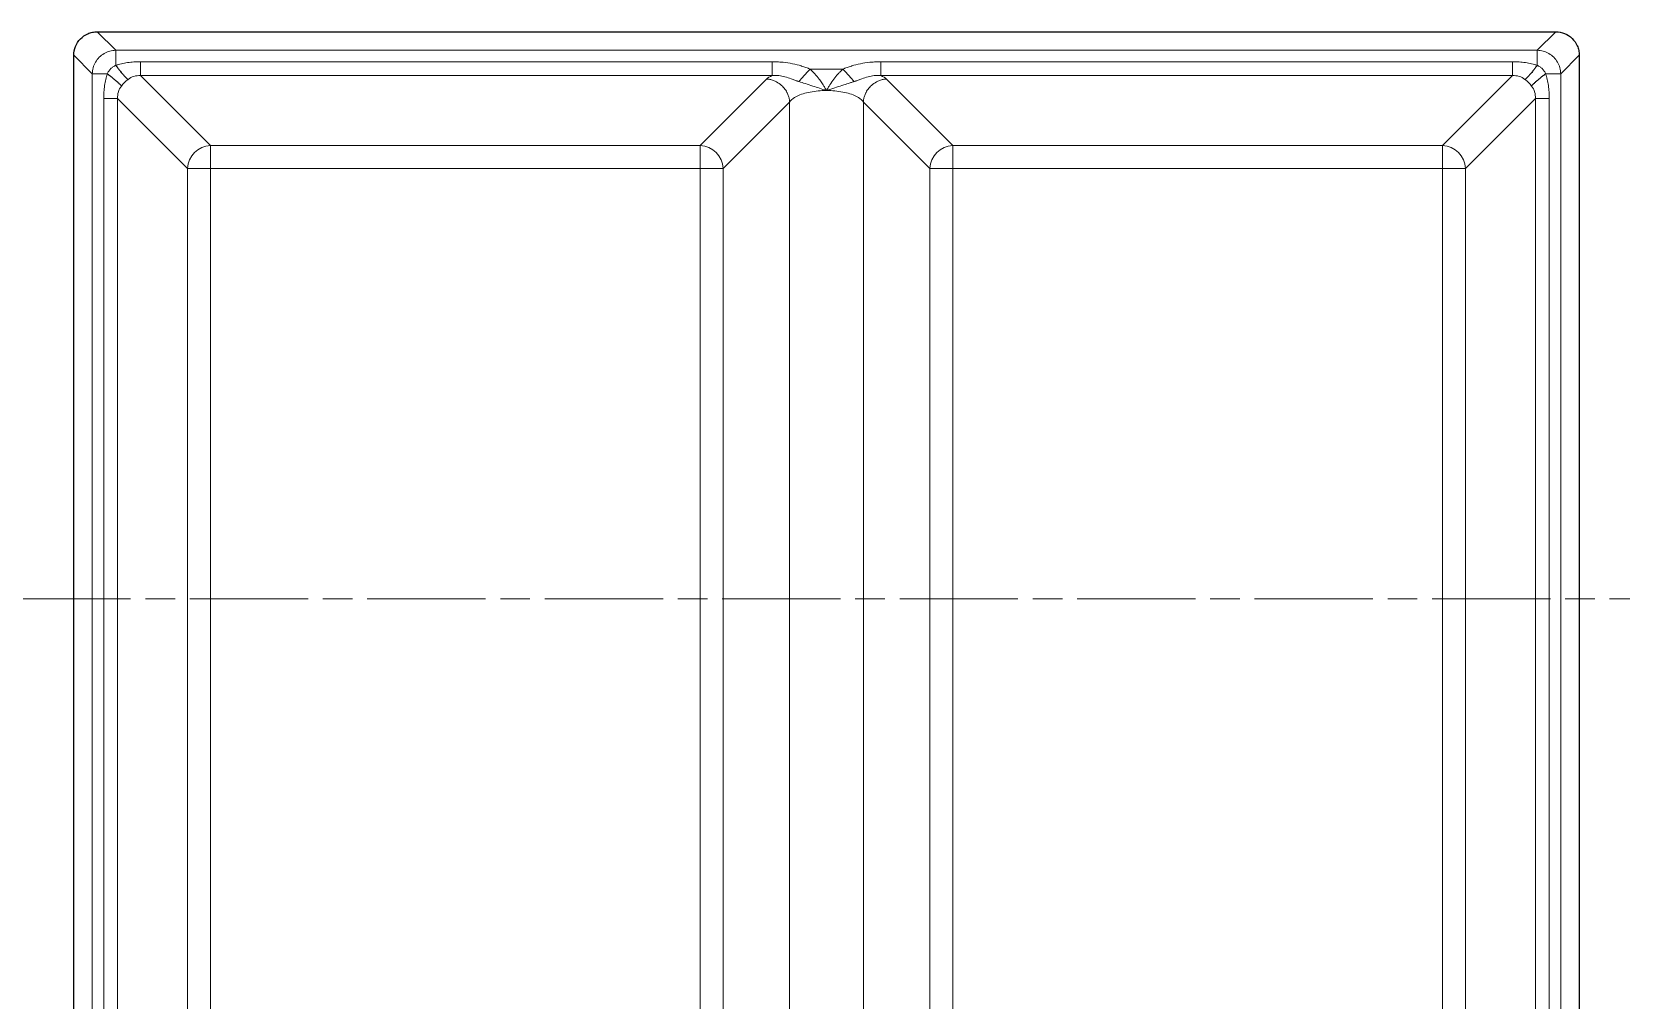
# Model space of a CAD drawing. Header units: millimetres. Extents: x 0 to 1486, y 0 to 1051.
# Drawn here: x 305.25 to 338.75, y 202.78 to 223.18 of the extents above; entities that cross this region are included whole.
import ezdxf

# ---------------------------------------------------------------- set-up
doc = ezdxf.new("R2010")
doc.units = ezdxf.units.MM
doc.header["$LTSCALE"] = 1.25
doc.linetypes.add('CHAIN', pattern=[0.3543, 0.2362, -0.0295, 0.0591, -0.0295])
doc.linetypes.add('LONG_DASH_DOTTED', pattern=[0.3001, 0.2362, -0.0295, 0.0049, -0.0295])
for name, color, linetype, lineweight, true_color in [('Schnittansichtslinien(DIN)', 7, 'LONG_DASH_DOTTED', 9, 0x262659), ('Sichtbare Kanten(DIN)', 7, 'Continuous', 25, 0x262659), ('Sichtbare tangentiale Kanten(DIN)', 7, 'Continuous', 15, 0x1a1a3e)]:
    doc.layers.add(name, color=color, linetype=linetype, lineweight=lineweight, true_color=true_color)

# ---------------------------------------------------------------- blocks, each defined once
blk = doc.blocks.new('2DTransSchnitt1')
at = {"layer": 'Schnittansichtslinien(DIN)', "linetype": 'CHAIN', "ltscale": 6.756708}
blk.add_line((118.191, 168.986), (931.317, 168.986), dxfattribs=at)

msp = doc.modelspace()

# ---------------------------------------------------------------- linework, layer by layer
at = {"layer": 'Sichtbare Kanten(DIN)'}
for p, q in [((306.6286, 223.1839), (337.3683, 223.1839)), ((306.1335, 171.809), (306.1335, 222.6887)), ((337.8635, 222.6887), (337.8635, 171.809))]:
    msp.add_line(p, q, dxfattribs=at)
for points, knots in [([(306.1335, 222.6887), (306.1335, 222.7527), (306.1459, 222.8171), (306.1937, 222.935), (306.2287, 222.9887), (306.3168, 223.0796), (306.3697, 223.1163), (306.4593, 223.1557), (306.4923, 223.1662), (306.5597, 223.1803), (306.5942, 223.1839), (306.6286, 223.1839)], [0, 0, 0, 0, 0.019193526, 0.019193526, 0.038166014, 0.038166014, 0.057250771, 0.057250771, 0.067667509, 0.067667509, 0.078108379, 0.078108379, 0.078108379, 0.078108379]), ([(337.3683, 223.1839), (337.4323, 223.1839), (337.4967, 223.1714), (337.6146, 223.1237), (337.6683, 223.0887), (337.7592, 223.0006), (337.7959, 222.9476), (337.8353, 222.858), (337.8458, 222.825), (337.8598, 222.7577), (337.8635, 222.7232), (337.8635, 222.6887)], [0, 0, 0, 0, 0.019193526, 0.019193526, 0.038166014, 0.038166014, 0.057250771, 0.057250771, 0.067667509, 0.067667509, 0.078108379, 0.078108379, 0.078108379, 0.078108379]), ([(307.0187, 222.4777), (307.0304, 222.4618), (307.042, 222.4462), (307.0536, 222.431), (307.0681, 222.4119), (307.0825, 222.3934), (307.0965, 222.3756), (307.105, 222.3649), (307.1133, 222.3546), (307.1215, 222.3445), (307.1379, 222.3243), (307.1537, 222.3054), (307.1687, 222.2881), (307.1838, 222.2708), (307.198, 222.255), (307.2112, 222.241), (307.2178, 222.234), (307.2241, 222.2275), (307.2302, 222.2215), (307.2402, 222.2114), (307.2495, 222.2026), (307.2579, 222.1953), (307.2647, 222.1894), (307.2708, 222.1845), (307.2763, 222.1805)], [-1.0769104, -1.0769104, -1.0769104, -1.0769104, -0.9572537, -0.9572537, -0.9572537, -0.8077, -0.8077, -0.8077, -0.7179403, -0.7179403, -0.7179403, -0.5384552, -0.5384552, -0.5384552, -0.3589701, -0.3589701, -0.3589701, -0.2692104, -0.2692104, -0.2692104, -0.1196567, -0.1196567, -0.1196567, 0, 0, 0, 0]), ([(336.9782, 222.4777), (336.9666, 222.4618), (336.9549, 222.4462), (336.9433, 222.431), (336.9288, 222.4119), (336.9145, 222.3934), (336.9004, 222.3756), (336.892, 222.3649), (336.8836, 222.3546), (336.8754, 222.3445), (336.859, 222.3243), (336.8432, 222.3054), (336.8282, 222.2881), (336.8131, 222.2708), (336.7989, 222.255), (336.7857, 222.241), (336.7791, 222.234), (336.7728, 222.2275), (336.7668, 222.2215), (336.7567, 222.2114), (336.7474, 222.2026), (336.739, 222.1953), (336.7323, 222.1894), (336.7261, 222.1845), (336.7206, 222.1805)], [-1.0769104, -1.0769104, -1.0769104, -1.0769104, -0.9572537, -0.9572537, -0.9572537, -0.8077, -0.8077, -0.8077, -0.7179403, -0.7179403, -0.7179403, -0.5384552, -0.5384552, -0.5384552, -0.3589701, -0.3589701, -0.3589701, -0.2692104, -0.2692104, -0.2692104, -0.1196567, -0.1196567, -0.1196567, 0, 0, 0, 0]), ([(306.8397, 222.2986), (306.8555, 222.287), (306.8711, 222.2753), (306.8864, 222.2637), (306.9054, 222.2492), (306.924, 222.2349), (306.9417, 222.2208), (306.9524, 222.2124), (306.9628, 222.204), (306.9728, 222.1958), (306.993, 222.1794), (307.0119, 222.1636), (307.0292, 222.1486), (307.0466, 222.1335), (307.0623, 222.1193), (307.0763, 222.1061), (307.0833, 222.0995), (307.0898, 222.0932), (307.0959, 222.0872), (307.1059, 222.0771), (307.1147, 222.0678), (307.122, 222.0594), (307.1279, 222.0527), (307.1328, 222.0465), (307.1368, 222.041)], [-1.0769104, -1.0769104, -1.0769104, -1.0769104, -0.9572537, -0.9572537, -0.9572537, -0.8077, -0.8077, -0.8077, -0.7179403, -0.7179403, -0.7179403, -0.5384552, -0.5384552, -0.5384552, -0.3589701, -0.3589701, -0.3589701, -0.2692104, -0.2692104, -0.2692104, -0.1196567, -0.1196567, -0.1196567, 0, 0, 0, 0]), ([(337.1573, 222.2986), (337.1414, 222.287), (337.1258, 222.2753), (337.1106, 222.2637), (337.0915, 222.2492), (337.073, 222.2349), (337.0552, 222.2208), (337.0445, 222.2124), (337.0342, 222.204), (337.0241, 222.1958), (337.0039, 222.1794), (336.985, 222.1636), (336.9677, 222.1486), (336.9504, 222.1335), (336.9346, 222.1193), (336.9206, 222.1061), (336.9136, 222.0995), (336.9071, 222.0932), (336.9011, 222.0872), (336.891, 222.0771), (336.8822, 222.0678), (336.8749, 222.0594), (336.869, 222.0527), (336.8641, 222.0465), (336.8601, 222.041)], [-1.0769104, -1.0769104, -1.0769104, -1.0769104, -0.9572537, -0.9572537, -0.9572537, -0.8077, -0.8077, -0.8077, -0.7179403, -0.7179403, -0.7179403, -0.5384552, -0.5384552, -0.5384552, -0.3589701, -0.3589701, -0.3589701, -0.2692104, -0.2692104, -0.2692104, -0.1196567, -0.1196567, -0.1196567, 0, 0, 0, 0])]:
    msp.add_open_spline(points, degree=3, knots=knots, dxfattribs=at)
at = {"layer": 'Sichtbare tangentiale Kanten(DIN)'}
for p, q in [((306.6286, 223.1839), (307.0187, 222.7938)), ((337.3683, 223.1839), (336.9782, 222.7938)), ((307.0187, 222.7938), (336.9782, 222.7938)), ((306.1335, 222.6887), (306.5236, 222.2986)), ((307.5416, 222.5529), (307.5416, 222.2613)), ((307.5416, 222.5529), (320.85, 222.5529)), ((320.85, 222.2613), (320.85, 222.5529)), ((323.147, 222.5529), (323.147, 222.2613)), ((323.147, 222.5529), (336.4553, 222.5529)), ((336.4553, 222.2613), (336.4553, 222.5529)), ((337.8635, 222.6887), (337.4734, 222.2986)), ((306.8397, 222.2986), (306.5236, 222.2986)), ((306.5236, 172.1991), (306.5236, 222.2986)), ((307.5416, 222.2613), (320.85, 222.2613)), ((307.5416, 222.2613), (309.0126, 220.7903)), ((319.3365, 220.7903), (320.7361, 222.188)), ((321.651, 222.3977), (322.3458, 222.3977)), ((323.147, 222.2613), (336.4553, 222.2613)), ((324.6604, 220.7903), (323.2608, 222.188)), ((336.4553, 222.2613), (334.9843, 220.7903)), ((337.4734, 222.2986), (337.4734, 172.1991)), ((306.7644, 221.7758), (307.056, 221.7758)), ((306.7644, 221.7758), (306.7644, 172.722)), ((307.056, 221.7758), (307.056, 172.722)), ((307.056, 221.7758), (308.5271, 220.3047)), ((336.9409, 221.7758), (335.4699, 220.3047)), ((337.2325, 221.7758), (336.9409, 221.7758)), ((336.9409, 221.7758), (336.9409, 172.722)), ((337.2325, 221.7758), (337.2325, 172.722)), ((319.8221, 220.3047), (321.2216, 221.7024)), ((321.2216, 221.7024), (321.2216, 172.7953)), ((324.1749, 220.3047), (322.7753, 221.7024)), ((322.7753, 221.7024), (322.7753, 172.7953)), ((309.0126, 220.7903), (319.3365, 220.7903)), ((309.0126, 220.3047), (309.0126, 220.7903)), ((319.3365, 220.7903), (319.3365, 220.3047)), ((324.6604, 220.7903), (334.9843, 220.7903)), ((324.6604, 220.3047), (324.6604, 220.7903)), ((334.9843, 220.7903), (334.9843, 220.3047)), ((308.5271, 174.193), (308.5271, 220.3047)), ((309.0126, 220.3047), (308.5271, 220.3047)), ((309.0126, 174.193), (309.0126, 220.3047)), ((309.0126, 220.3047), (319.3365, 220.3047)), ((319.8221, 220.3047), (319.3365, 220.3047)), ((319.3365, 220.3047), (319.3365, 174.193)), ((319.8221, 220.3047), (319.8221, 174.193)), ((324.6604, 220.3047), (324.1749, 220.3047)), ((324.1749, 220.3047), (324.1749, 174.193)), ((324.6604, 220.3047), (334.9843, 220.3047)), ((324.6604, 220.3047), (324.6604, 174.193)), ((335.4699, 220.3047), (334.9843, 220.3047)), ((334.9843, 220.3047), (334.9843, 174.193)), ((335.4699, 220.3047), (335.4699, 174.193))]:
    msp.add_line(p, q, dxfattribs=at)
for centre, major_axis, ratio, start_param, end_param in [((321.7928, 222.1295), (1.094, 0.0179), 0.2634519, 2.6053414, 2.8754525), ((321.6511, 222.3977), (-0.3343, -0.3717), 0.0000692, 4.7125872, 5.493443), ((322.3457, 222.3976), (-0.3344, 0.3717), 0.0000692, 3.9311733, 4.7123471), ((322.2041, 222.1295), (1.094, -0.0179), 0.2634519, 0.2661401, 0.5362513), ((309.0126, 220.3047), (0.3536, 0.3536), 0.9446321, 0.8138776, 2.327715), ((319.3365, 220.3047), (-0.3533, 0.3538), 0.9445654, 3.9561594, 5.4699263), ((324.6604, 220.3047), (-0.3533, -0.3538), 0.9445654, 3.9548516, 5.4686186), ((334.9843, 220.3047), (-0.3536, 0.3536), 0.9446321, 3.9554703, 5.4693077)]:
    msp.add_ellipse(centre, major_axis=major_axis, ratio=ratio, start_param=start_param, end_param=end_param, dxfattribs=at)
for points in [[(306.5236, 222.2986), (306.5249, 222.3843), (306.5728, 222.5554), (306.7619, 222.7445), (306.933, 222.7924), (307.0187, 222.7938)], [(337.4734, 222.2986), (337.472, 222.3843), (337.4241, 222.5554), (337.235, 222.7445), (337.0639, 222.7924), (336.9782, 222.7938)]]:
    msp.add_open_spline(points, degree=3, dxfattribs=at)
for points, knots in [([(307.0187, 222.7938), (307.0187, 222.7872), (307.0187, 222.7568), (307.0187, 222.6657), (307.0187, 222.5643), (307.0187, 222.4981), (307.0187, 222.4777)], [0, 0, 0, 0, 0.14235484, 0.28470968, 0.42706452, 0.48919907, 0.48919907, 0.48919907, 0.48919907]), ([(336.9782, 222.4777), (336.9782, 222.4981), (336.9782, 222.5643), (336.9782, 222.6657), (336.9782, 222.7568), (336.9782, 222.7872), (336.9782, 222.7938)], [-0.48919907, -0.48919907, -0.48919907, -0.48919907, -0.42706452, -0.28470968, -0.14235484, 0, 0, 0, 0]), ([(306.8397, 222.2986), (306.848, 222.3157), (306.8669, 222.3511), (306.9079, 222.4041), (306.9626, 222.4484), (306.9996, 222.4683), (307.0187, 222.4777)], [0, 0, 0, 0, 0.06385433, 0.1271103, 0.18750841, 0.25908506, 0.25908506, 0.25908506, 0.25908506]), ([(307.5416, 222.5529), (307.5299, 222.5528), (307.5182, 222.5528), (307.5065, 222.5526), (307.4948, 222.5524), (307.4831, 222.5521), (307.4715, 222.5516), (307.4482, 222.5508), (307.425, 222.5496), (307.4019, 222.548), (307.3559, 222.5448), (307.3105, 222.5399), (307.2664, 222.5335), (307.2221, 222.5271), (307.1791, 222.5191), (307.1377, 222.5097), (307.117, 222.505), (307.0968, 222.5), (307.0769, 222.4946), (307.067, 222.492), (307.0572, 222.4892), (307.0475, 222.4864), (307.0378, 222.4835), (307.0282, 222.4806), (307.0187, 222.4777)], [0, 0, 0, 0, 0.03321382, 0.03321382, 0.03321382, 0.06641125, 0.06641125, 0.06641125, 0.13277377, 0.13277377, 0.13277377, 0.26517816, 0.26517816, 0.26517816, 0.3981672, 0.3981672, 0.3981672, 0.46455773, 0.46455773, 0.46455773, 0.4977404, 0.4977404, 0.4977404, 0.53089995, 0.53089995, 0.53089995, 0.53089995]), ([(321.651, 222.3977), (321.644, 222.4005), (321.637, 222.4032), (321.63, 222.406), (321.623, 222.4087), (321.616, 222.4115), (321.6089, 222.4142), (321.5948, 222.4197), (321.5805, 222.4251), (321.566, 222.4304), (321.5372, 222.441), (321.5077, 222.4512), (321.4774, 222.4609), (321.4741, 222.4619), (321.4708, 222.463), (321.4674, 222.464), (321.4092, 222.4822), (321.3478, 222.4982), (321.2833, 222.5113), (321.2204, 222.5241), (321.1546, 222.5341), (321.087, 222.541), (321.0824, 222.5415), (321.0777, 222.542), (321.073, 222.5424), (321.0365, 222.5459), (320.9995, 222.5485), (320.9622, 222.5503), (320.9436, 222.5512), (320.9249, 222.5518), (320.9062, 222.5522), (320.8875, 222.5526), (320.8687, 222.5527), (320.85, 222.5529)], [0, 0, 0, 0, 0.02582867, 0.02582867, 0.02582867, 0.05159429, 0.05159429, 0.05159429, 0.10298265, 0.10298265, 0.10298265, 0.20556131, 0.20556131, 0.20556131, 0.21674073, 0.21674073, 0.21674073, 0.4126769, 0.4126769, 0.4126769, 0.60355799, 0.60355799, 0.60355799, 0.61667445, 0.61667445, 0.61667445, 0.71946381, 0.71946381, 0.71946381, 0.77085238, 0.77085238, 0.77085238, 0.82223246, 0.82223246, 0.82223246, 0.82223246]), ([(322.3458, 222.3977), (322.3528, 222.4005), (322.3597, 222.4032), (322.3667, 222.406), (322.3737, 222.4087), (322.3808, 222.4115), (322.3879, 222.4142), (322.402, 222.4197), (322.4163, 222.4251), (322.4308, 222.4304), (322.4596, 222.441), (322.4892, 222.4512), (322.5195, 222.4609), (322.5228, 222.4619), (322.5261, 222.4629), (322.5294, 222.464), (322.5876, 222.4821), (322.649, 222.4982), (322.7135, 222.5113), (322.7764, 222.5241), (322.8422, 222.5341), (322.9098, 222.541), (322.9145, 222.5415), (322.9192, 222.542), (322.9238, 222.5424), (322.9604, 222.5459), (322.9974, 222.5485), (323.0347, 222.5503), (323.0533, 222.5512), (323.072, 222.5518), (323.0907, 222.5522), (323.1095, 222.5526), (323.1282, 222.5527), (323.147, 222.5529)], [0, 0, 0, 0, 0.02583351, 0.02583351, 0.02583351, 0.05160361, 0.05160361, 0.05160361, 0.10300036, 0.10300036, 0.10300036, 0.20559562, 0.20559562, 0.20559562, 0.21673382, 0.21673382, 0.21673382, 0.41266739, 0.41266739, 0.41266739, 0.60358148, 0.60358148, 0.60358148, 0.61677746, 0.61677746, 0.61677746, 0.71958411, 0.71958411, 0.71958411, 0.77098124, 0.77098124, 0.77098124, 0.82236981, 0.82236981, 0.82236981, 0.82236981]), ([(336.4553, 222.5529), (336.4671, 222.5528), (336.4787, 222.5528), (336.4904, 222.5526), (336.5021, 222.5524), (336.5138, 222.5521), (336.5254, 222.5516), (336.5487, 222.5508), (336.572, 222.5496), (336.595, 222.548), (336.6411, 222.5448), (336.6865, 222.5399), (336.7305, 222.5335), (336.7748, 222.5271), (336.8178, 222.5191), (336.8592, 222.5097), (336.8799, 222.505), (336.9001, 222.5), (336.92, 222.4946), (336.9299, 222.492), (336.9397, 222.4892), (336.9494, 222.4864), (336.9591, 222.4835), (336.9687, 222.4806), (336.9782, 222.4777)], [0, 0, 0, 0, 0.03321382, 0.03321382, 0.03321382, 0.06641125, 0.06641125, 0.06641125, 0.13277377, 0.13277377, 0.13277377, 0.26517816, 0.26517816, 0.26517816, 0.3981672, 0.3981672, 0.3981672, 0.46455773, 0.46455773, 0.46455773, 0.4977404, 0.4977404, 0.4977404, 0.53089995, 0.53089995, 0.53089995, 0.53089995]), ([(337.1573, 222.2986), (337.1489, 222.3157), (337.13, 222.3511), (337.089, 222.4041), (337.0344, 222.4484), (336.9973, 222.4683), (336.9782, 222.4777)], [0, 0, 0, 0, 0.06385433, 0.1271103, 0.18750841, 0.25908506, 0.25908506, 0.25908506, 0.25908506]), ([(306.7644, 221.7758), (306.7645, 221.7875), (306.7646, 221.7991), (306.7648, 221.8108), (306.7649, 221.8225), (306.7653, 221.8342), (306.7657, 221.8458), (306.7665, 221.8691), (306.7677, 221.8924), (306.7693, 221.9154), (306.7726, 221.9615), (306.7774, 222.0069), (306.7838, 222.0509), (306.7902, 222.0952), (306.7982, 222.1382), (306.8076, 222.1796), (306.8123, 222.2003), (306.8174, 222.2205), (306.8227, 222.2404), (306.8254, 222.2503), (306.8281, 222.2601), (306.8309, 222.2698), (306.8338, 222.2795), (306.8367, 222.2891), (306.8397, 222.2986)], [0, 0, 0, 0, 0.03321382, 0.03321382, 0.03321382, 0.06641125, 0.06641125, 0.06641125, 0.13277377, 0.13277377, 0.13277377, 0.26517816, 0.26517816, 0.26517816, 0.3981672, 0.3981672, 0.3981672, 0.46455773, 0.46455773, 0.46455773, 0.4977404, 0.4977404, 0.4977404, 0.53089997, 0.53089997, 0.53089997, 0.53089997]), ([(307.1368, 222.041), (307.1559, 222.0669), (307.1986, 222.1178), (307.2494, 222.1607), (307.2763, 222.1805)], [0, 0, 0, 0, 0.09759049, 0.19891575, 0.19891575, 0.19891575, 0.19891575]), ([(307.5416, 222.2613), (307.4923, 222.2638), (307.396, 222.2519), (307.3137, 222.2079), (307.2763, 222.1805)], [0, 0, 0, 0, 0.14249094, 0.285274, 0.285274, 0.285274, 0.285274]), ([(320.7361, 222.188), (320.7478, 222.1873), (320.7594, 222.1862), (320.7711, 222.1847), (320.7944, 222.1817), (320.8176, 222.177), (320.8404, 222.1707), (320.8661, 222.1636), (320.8913, 222.1545), (320.9158, 222.1434), (320.9565, 222.1249), (320.995, 222.101), (321.0299, 222.0726), (321.0439, 222.0612), (321.0573, 222.0491), (321.07, 222.0364), (321.0828, 222.0236), (321.0948, 222.0102), (321.1062, 221.9963), (321.1289, 221.9683), (321.1488, 221.9381), (321.1653, 221.9063), (321.1694, 221.8983), (321.1733, 221.8903), (321.177, 221.8821), (321.1881, 221.8577), (321.1972, 221.8324), (321.2043, 221.8068), (321.2106, 221.7839), (321.2153, 221.7608), (321.2183, 221.7374), (321.2198, 221.7258), (321.2209, 221.7141), (321.2216, 221.7024)], [-1.5137969, -1.5137969, -1.5137969, -1.5137969, -1.4417114, -1.4417114, -1.4417114, -1.2975402, -1.2975402, -1.2975402, -1.1353545, -1.1353545, -1.1353545, -0.8650268, -0.8650268, -0.8650268, -0.7568985, -0.7568985, -0.7568985, -0.6487701, -0.6487701, -0.6487701, -0.4325134, -0.4325134, -0.4325134, -0.3784425, -0.3784425, -0.3784425, -0.2162567, -0.2162567, -0.2162567, -0.0720856, -0.0720856, -0.0720856, 0, 0, 0, 0]), ([(321.4157, 222.136), (321.4084, 222.1384), (321.4012, 222.1408), (321.3941, 222.1431), (321.3871, 222.1455), (321.3801, 222.1479), (321.3734, 222.1503), (321.3598, 222.155), (321.3467, 222.1597), (321.3339, 222.1644), (321.3057, 222.1748), (321.2793, 222.1849), (321.2534, 222.1943), (321.2088, 222.2106), (321.166, 222.225), (321.1228, 222.2362), (321.0808, 222.2472), (321.0386, 222.2551), (320.996, 222.2596), (320.9702, 222.2623), (320.9443, 222.2637), (320.9184, 222.2639), (320.907, 222.264), (320.8955, 222.2638), (320.8841, 222.2634), (320.8727, 222.2629), (320.8613, 222.2621), (320.85, 222.2613)], [0, 0, 0, 0, 0.01897293, 0.01897293, 0.01897293, 0.03796717, 0.03796717, 0.03796717, 0.0760056, 0.0760056, 0.0760056, 0.16042953, 0.16042953, 0.16042953, 0.30545971, 0.30545971, 0.30545971, 0.44674817, 0.44674817, 0.44674817, 0.53248555, 0.53248555, 0.53248555, 0.57052339, 0.57052339, 0.57052339, 0.60860904, 0.60860904, 0.60860904, 0.60860904]), ([(321.9985, 221.9455), (321.8964, 221.9812), (321.7328, 222.0323), (321.5494, 222.0919), (321.4587, 222.1221), (321.4157, 222.136)], [0, 0, 0, 0, 0.26896939, 0.45156772, 0.63416606, 0.63416606, 0.63416606, 0.63416606]), ([(321.9985, 221.9455), (321.9928, 221.956), (321.987, 221.9664), (321.981, 221.9767), (321.9751, 221.9871), (321.969, 221.9973), (321.9629, 222.0076), (321.9506, 222.028), (321.9381, 222.0483), (321.9253, 222.0685), (321.9076, 222.0966), (321.8894, 222.1246), (321.87, 222.1515), (321.8615, 222.1633), (321.8528, 222.175), (321.8441, 222.1865), (321.8151, 222.2246), (321.7846, 222.2614), (321.7524, 222.2967), (321.7363, 222.3144), (321.7198, 222.3316), (321.7029, 222.3485), (321.6945, 222.3569), (321.686, 222.3652), (321.6773, 222.3734), (321.6686, 222.3816), (321.6598, 222.3896), (321.651, 222.3977)], [0, 0, 0, 0, 0.03587341, 0.03587341, 0.03587341, 0.0717053, 0.0717053, 0.0717053, 0.1433193, 0.1433193, 0.1433193, 0.24303135, 0.24303135, 0.24303135, 0.28653169, 0.28653169, 0.28653169, 0.42986377, 0.42986377, 0.42986377, 0.50150274, 0.50150274, 0.50150274, 0.53727845, 0.53727845, 0.53727845, 0.57301031, 0.57301031, 0.57301031, 0.57301031]), ([(322.3458, 222.3977), (322.337, 222.3896), (322.3282, 222.3816), (322.3195, 222.3734), (322.3108, 222.3652), (322.3023, 222.3569), (322.2938, 222.3484), (322.2769, 222.3316), (322.2604, 222.3143), (322.2444, 222.2967), (322.2111, 222.2601), (322.1796, 222.222), (322.1498, 222.1825), (322.122, 222.1457), (322.0966, 222.1071), (322.0719, 222.0683), (322.059, 222.0482), (322.0464, 222.0279), (322.0341, 222.0075), (322.0279, 221.9973), (322.0218, 221.987), (322.0159, 221.9767), (322.0099, 221.9664), (322.0042, 221.956), (321.9985, 221.9455)], [0, 0, 0, 0, 0.03572786, 0.03572786, 0.03572786, 0.07149696, 0.07149696, 0.07149696, 0.14312065, 0.14312065, 0.14312065, 0.29141532, 0.29141532, 0.29141532, 0.4296401, 0.4296401, 0.4296401, 0.50120872, 0.50120872, 0.50120872, 0.53702595, 0.53702595, 0.53702595, 0.57289689, 0.57289689, 0.57289689, 0.57289689]), ([(322.5812, 222.136), (322.5719, 222.1329), (322.5624, 222.1299), (322.5529, 222.1268), (322.5433, 222.1237), (322.5336, 222.1205), (322.5238, 222.1173), (322.5042, 222.1108), (322.484, 222.1042), (322.4631, 222.0973), (322.42, 222.0831), (322.3738, 222.0679), (322.3234, 222.0518), (322.2764, 222.0367), (322.2257, 222.0208), (322.1723, 222.0036), (322.1446, 221.9947), (322.1162, 221.9854), (322.0871, 221.9757), (322.0727, 221.9709), (322.058, 221.966), (322.0432, 221.9609), (322.0284, 221.9559), (322.0134, 221.9507), (321.9985, 221.9455)], [0, 0, 0, 0, 0.0397614, 0.0397614, 0.0397614, 0.07945706, 0.07945706, 0.07945706, 0.15871475, 0.15871475, 0.15871475, 0.32258972, 0.32258972, 0.32258972, 0.47589741, 0.47589741, 0.47589741, 0.55516807, 0.55516807, 0.55516807, 0.59470835, 0.59470835, 0.59470835, 0.63418302, 0.63418302, 0.63418302, 0.63418302]), ([(322.5812, 222.136), (322.5885, 222.1383), (322.5957, 222.1407), (322.6028, 222.1431), (322.6099, 222.1455), (322.6168, 222.1478), (322.6236, 222.1502), (322.6372, 222.155), (322.6503, 222.1597), (322.663, 222.1644), (322.6912, 222.1747), (322.7176, 222.1848), (322.7435, 222.1943), (322.788, 222.2106), (322.8309, 222.225), (322.874, 222.2362), (322.916, 222.2472), (322.9583, 222.2551), (323.0008, 222.2596), (323.0267, 222.2623), (323.0526, 222.2637), (323.0785, 222.2639), (323.0899, 222.264), (323.1014, 222.2638), (323.1128, 222.2634), (323.1242, 222.2629), (323.1356, 222.2621), (323.147, 222.2613)], [0, 0, 0, 0, 0.01897228, 0.01897228, 0.01897228, 0.03796594, 0.03796594, 0.03796594, 0.07600353, 0.07600353, 0.07600353, 0.16039524, 0.16039524, 0.16039524, 0.30539712, 0.30539712, 0.30539712, 0.44668431, 0.44668431, 0.44668431, 0.53247752, 0.53247752, 0.53247752, 0.57051482, 0.57051482, 0.57051482, 0.60860001, 0.60860001, 0.60860001, 0.60860001]), ([(322.7753, 221.7024), (322.776, 221.7141), (322.7771, 221.7258), (322.7786, 221.7374), (322.7816, 221.7608), (322.7863, 221.7839), (322.7926, 221.8068), (322.7997, 221.8324), (322.8088, 221.8577), (322.8199, 221.8821), (322.8236, 221.8903), (322.8275, 221.8983), (322.8316, 221.9063), (322.8481, 221.9381), (322.868, 221.9683), (322.8907, 221.9963), (322.9021, 222.0102), (322.9142, 222.0236), (322.9269, 222.0364), (322.9396, 222.0491), (322.953, 222.0612), (322.967, 222.0726), (323.0019, 222.101), (323.0404, 222.1249), (323.0812, 222.1434), (323.1056, 222.1545), (323.1308, 222.1636), (323.1565, 222.1707), (323.1793, 222.177), (323.2025, 222.1817), (323.2258, 222.1847), (323.2375, 222.1862), (323.2492, 222.1873), (323.2608, 222.188)], [-1.5137969, -1.5137969, -1.5137969, -1.5137969, -1.4417114, -1.4417114, -1.4417114, -1.2975402, -1.2975402, -1.2975402, -1.1353545, -1.1353545, -1.1353545, -1.0812835, -1.0812835, -1.0812835, -0.8650268, -0.8650268, -0.8650268, -0.7568985, -0.7568985, -0.7568985, -0.6487701, -0.6487701, -0.6487701, -0.3784425, -0.3784425, -0.3784425, -0.2162567, -0.2162567, -0.2162567, -0.0720856, -0.0720856, -0.0720856, 0, 0, 0, 0]), ([(336.4553, 222.2613), (336.5046, 222.2638), (336.6009, 222.2519), (336.6832, 222.2079), (336.7206, 222.1805)], [0, 0, 0, 0, 0.14249094, 0.285274, 0.285274, 0.285274, 0.285274]), ([(336.8601, 222.041), (336.841, 222.0669), (336.7983, 222.1178), (336.7475, 222.1607), (336.7206, 222.1805)], [0, 0, 0, 0, 0.09759049, 0.19891575, 0.19891575, 0.19891575, 0.19891575]), ([(337.2325, 221.7758), (337.2324, 221.7875), (337.2324, 221.7991), (337.2322, 221.8108), (337.232, 221.8225), (337.2317, 221.8342), (337.2312, 221.8458), (337.2304, 221.8691), (337.2292, 221.8924), (337.2276, 221.9154), (337.2244, 221.9615), (337.2195, 222.0069), (337.2131, 222.0509), (337.2067, 222.0952), (337.1987, 222.1382), (337.1893, 222.1796), (337.1846, 222.2003), (337.1796, 222.2205), (337.1742, 222.2404), (337.1716, 222.2503), (337.1688, 222.2601), (337.166, 222.2698), (337.1631, 222.2795), (337.1602, 222.2891), (337.1573, 222.2986)], [0, 0, 0, 0, 0.03321382, 0.03321382, 0.03321382, 0.06641125, 0.06641125, 0.06641125, 0.13277377, 0.13277377, 0.13277377, 0.26517816, 0.26517816, 0.26517816, 0.3981672, 0.3981672, 0.3981672, 0.46455773, 0.46455773, 0.46455773, 0.4977404, 0.4977404, 0.4977404, 0.53089997, 0.53089997, 0.53089997, 0.53089997]), ([(337.4734, 222.2986), (337.4708, 222.2986), (337.467, 222.2986), (337.4621, 222.2986), (337.4552, 222.2986), (337.4461, 222.2986), (337.4348, 222.2986), (337.4298, 222.2986), (337.4243, 222.2986), (337.4184, 222.2986), (337.4016, 222.2986), (337.3816, 222.2986), (337.3588, 222.2986), (337.3428, 222.2986), (337.3253, 222.2986), (337.3068, 222.2986), (337.2899, 222.2986), (337.272, 222.2986), (337.2533, 222.2986), (337.2392, 222.2986), (337.2247, 222.2986), (337.2099, 222.2986), (337.1927, 222.2986), (337.1751, 222.2986), (337.1573, 222.2986)], [0, 0, 0, 0, 0.1366456, 0.1366456, 0.1366456, 0.3250932, 0.3250932, 0.3250932, 0.4099368, 0.4099368, 0.4099368, 0.6502295, 0.6502295, 0.6502295, 0.8198736, 0.8198736, 0.8198736, 0.9753762, 0.9753762, 0.9753762, 1.0931648, 1.0931648, 1.0931648, 1.2298104, 1.2298104, 1.2298104, 1.2298104]), ([(307.056, 221.7758), (307.0535, 221.825), (307.0655, 221.9213), (307.1094, 222.0036), (307.1368, 222.041)], [0, 0, 0, 0, 0.14249094, 0.285274, 0.285274, 0.285274, 0.285274]), ([(321.2216, 221.7024), (321.2428, 221.7368), (321.2785, 221.7697), (321.3265, 221.7994), (321.3425, 221.8093), (321.3598, 221.8189), (321.3785, 221.828), (321.4158, 221.8463), (321.4583, 221.8629), (321.5049, 221.8775), (321.5515, 221.892), (321.6023, 221.9045), (321.6557, 221.9146), (321.7625, 221.9348), (321.8803, 221.9455), (321.9985, 221.9455)], [-3.6908115, -3.6908115, -3.6908115, -3.6908115, -3.4165011, -3.4165011, -3.4165011, -3.3249583, -3.3249583, -3.3249583, -3.1418909, -3.1418909, -3.1418909, -2.9591052, -2.9591052, -2.9591052, -2.5932521, -2.5932521, -2.5932521, -2.5932521]), ([(321.9985, 221.9455), (322.1166, 221.9455), (322.2344, 221.9348), (322.3412, 221.9146), (322.3946, 221.9045), (322.4454, 221.892), (322.492, 221.8775), (322.5387, 221.8629), (322.5811, 221.8463), (322.6184, 221.828), (322.6371, 221.8189), (322.6544, 221.8093), (322.6704, 221.7994), (322.7184, 221.7697), (322.7541, 221.7368), (322.7753, 221.7024)], [-2.5932521, -2.5932521, -2.5932521, -2.5932521, -2.2273989, -2.2273989, -2.2273989, -2.0446132, -2.0446132, -2.0446132, -1.8615458, -1.8615458, -1.8615458, -1.770003, -1.770003, -1.770003, -1.4956926, -1.4956926, -1.4956926, -1.4956926]), ([(336.9409, 221.7758), (336.9434, 221.825), (336.9315, 221.9213), (336.8875, 222.0036), (336.8601, 222.041)], [0, 0, 0, 0, 0.14249094, 0.285274, 0.285274, 0.285274, 0.285274])]:
    msp.add_open_spline(points, degree=3, knots=knots, dxfattribs=at)

# ---------------------------------------------------------------- block references
at = {"layer": 'Schnittansichtslinien(DIN)', "xscale": 1.25, "yscale": 1.25, "zscale": 1.25}
msp.add_blockref('2DTransSchnitt1', (0, 0), dxfattribs=at)

doc.saveas('drawing.dxf')
